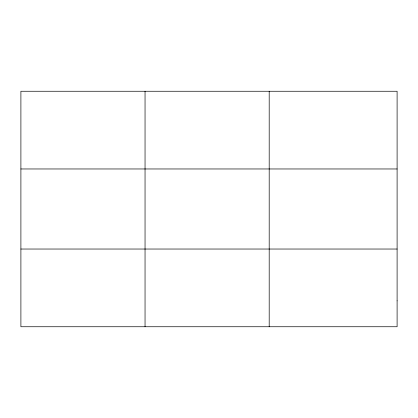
<?xml version="1.0" encoding="UTF-8"?>
<svg xmlns="http://www.w3.org/2000/svg" width="418" height="418" viewBox="0 0 418 418"><rect width="100%" height="100%" fill="white"/><g stroke="black" fill="none" stroke-linecap="round" stroke-linejoin="round"><path stroke-width="0.63" d="M145.046 326.745L145.046 91.255M269.192 326.745L269.192 91.255M20.9 168.966L397.1 168.966M20.9 249.034L397.1 249.034M397.1 300.84L397.1 326.745L20.9 326.745L20.9 91.255L397.1 91.255L397.1 300.84"/></g></svg>
